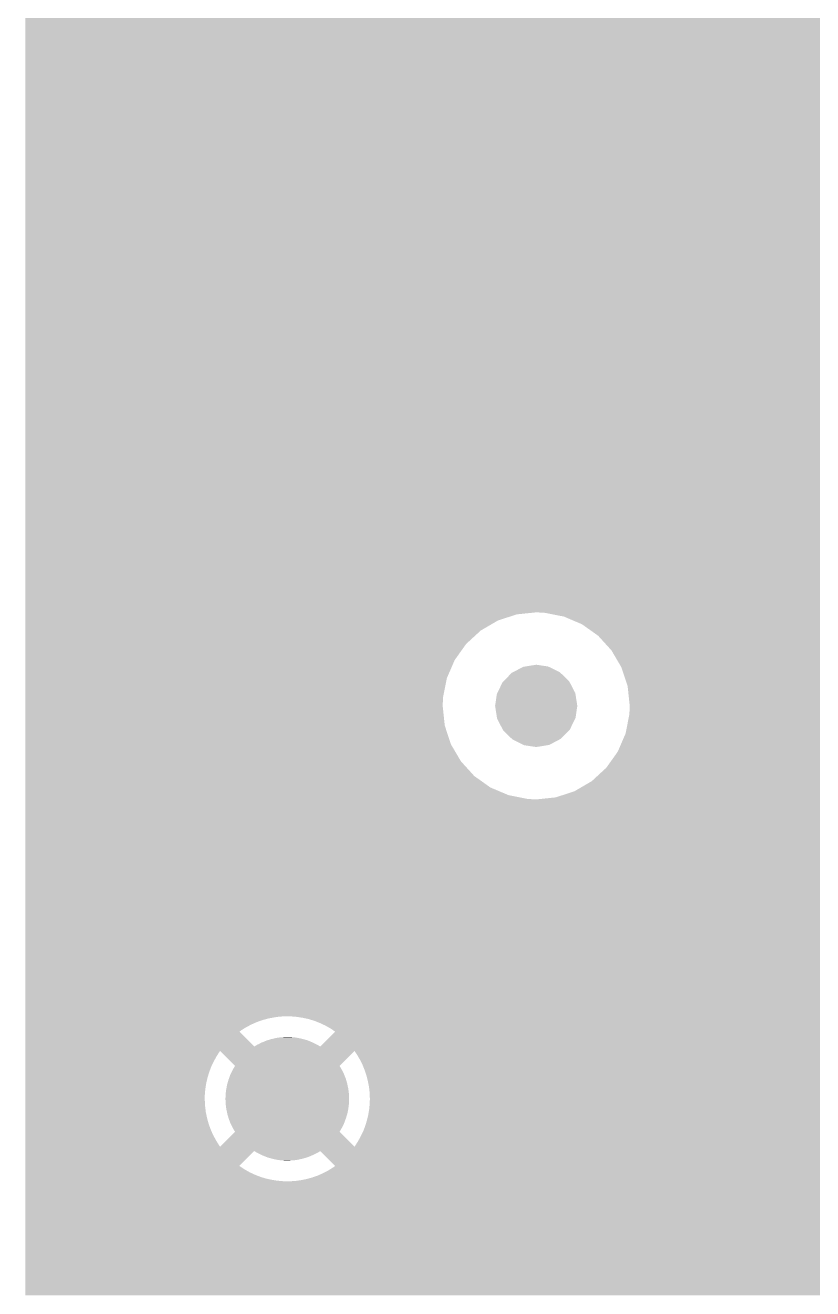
# Model space of a CAD drawing. Extents: x 295 to 953, y 10 to 290.
# Drawn here: x 648.55 to 656.18, y 228.18 to 240.43 of the extents above; entities that cross this region are included whole.
import ezdxf

# ---------------------------------------------------------------- set-up
doc = ezdxf.new("R2010")
doc.units = 0
doc.header["$LTSCALE"] = 5
doc.header["$MEASUREMENT"] = 0
doc.layers.add('FROMC1', color=7, linetype='CONTINUOUS')

msp = doc.modelspace()

# ---------------------------------------------------------------- linework, layer by layer
at = {"layer": 'FROMC1'}
for points in [[(648.55, 234.737), (648.55, 243.718), (657.821, 234.737), (657.821, 243.718)], [(648.55, 234.717), (648.55, 234.737), (653.312, 234.717), (653.503, 234.737)], [(653.582, 234.733), (653.503, 234.737), (657.821, 234.733), (657.821, 234.737)], [(653.771, 234.696), (653.582, 234.733), (657.821, 234.696), (657.821, 234.733)], [(648.55, 234.657), (648.55, 234.717), (653.13, 234.657), (653.312, 234.717)], [(648.55, 234.56), (648.55, 234.657), (652.964, 234.56), (653.13, 234.657)], [(653.947, 234.621), (653.771, 234.696), (657.821, 234.621), (657.821, 234.696)], [(654.103, 234.51), (653.947, 234.621), (657.821, 234.51), (657.821, 234.621)], [(648.55, 234.43), (648.55, 234.56), (652.823, 234.43), (652.964, 234.56)], [(654.232, 234.368), (654.103, 234.51), (657.821, 234.368), (657.821, 234.51)], [(648.55, 234.274), (648.55, 234.43), (652.712, 234.274), (652.823, 234.43)], [(654.329, 234.203), (654.232, 234.368), (657.821, 234.203), (657.821, 234.368)], [(648.55, 234.098), (648.55, 234.274), (652.636, 234.098), (652.712, 234.274)], [(653.185, 234.068), (653.265, 234.15), (653.823, 234.068), (653.738, 234.15)], [(653.265, 234.15), (653.277, 234.156), (653.738, 234.15), (653.732, 234.156)], [(653.277, 234.156), (653.377, 234.209), (653.732, 234.156), (653.624, 234.209)], [(653.377, 234.209), (653.397, 234.212), (653.624, 234.209), (653.618, 234.212)], [(653.397, 234.212), (653.503, 234.229), (653.618, 234.212), (653.503, 234.229)], [(654.389, 234.021), (654.329, 234.203), (657.821, 234.021), (657.821, 234.203)], [(648.55, 233.91), (648.55, 234.098), (652.599, 233.91), (652.636, 234.098)], [(653.126, 233.955), (653.176, 234.059), (653.881, 233.955), (653.827, 234.059)], [(653.176, 234.059), (653.185, 234.068), (653.827, 234.059), (653.823, 234.068)], [(654.409, 233.83), (654.389, 234.021), (657.821, 233.83), (657.821, 234.021)], [(648.55, 233.83), (648.55, 233.91), (652.596, 233.83), (652.599, 233.91)], [(653.104, 233.83), (653.121, 233.945), (653.901, 233.83), (653.883, 233.945)], [(653.121, 233.945), (653.126, 233.955), (653.883, 233.945), (653.881, 233.955)], [(648.55, 233.639), (648.55, 233.83), (652.616, 233.639), (652.596, 233.83)], [(653.122, 233.715), (653.104, 233.83), (653.884, 233.715), (653.901, 233.83)], [(654.369, 233.562), (654.406, 233.75), (657.821, 233.562), (657.821, 233.75)], [(654.406, 233.75), (654.409, 233.83), (657.821, 233.75), (657.821, 233.83)], [(648.55, 233.457), (648.55, 233.639), (652.676, 233.457), (652.616, 233.639)], [(653.124, 233.705), (653.122, 233.715), (653.879, 233.705), (653.884, 233.715)], [(653.178, 233.601), (653.124, 233.705), (653.829, 233.601), (653.879, 233.705)], [(653.182, 233.592), (653.178, 233.601), (653.82, 233.592), (653.829, 233.601)], [(653.267, 233.51), (653.182, 233.592), (653.74, 233.51), (653.82, 233.592)], [(653.273, 233.504), (653.267, 233.51), (653.728, 233.504), (653.74, 233.51)], [(653.381, 233.451), (653.273, 233.504), (653.628, 233.451), (653.728, 233.504)], [(654.293, 233.386), (654.369, 233.562), (657.821, 233.386), (657.821, 233.562)], [(648.55, 233.292), (648.55, 233.457), (652.773, 233.292), (652.676, 233.457)], [(653.388, 233.448), (653.381, 233.451), (653.608, 233.448), (653.628, 233.451)], [(653.503, 233.431), (653.388, 233.448), (653.503, 233.431), (653.608, 233.448)], [(654.182, 233.23), (654.293, 233.386), (657.821, 233.23), (657.821, 233.386)], [(648.55, 233.15), (648.55, 233.292), (652.902, 233.15), (652.773, 233.292)], [(648.55, 233.039), (648.55, 233.15), (653.058, 233.039), (652.902, 233.15)], [(654.041, 233.1), (654.182, 233.23), (657.821, 233.1), (657.821, 233.23)], [(648.55, 232.964), (648.55, 233.039), (653.235, 232.964), (653.058, 233.039)], [(653.875, 233.003), (654.041, 233.1), (657.821, 233.003), (657.821, 233.1)], [(648.55, 232.927), (648.55, 232.964), (653.423, 232.927), (653.235, 232.964)], [(648.55, 232.923), (648.55, 232.927), (653.503, 232.923), (653.423, 232.927)], [(648.55, 230.82), (648.55, 232.923), (657.821, 230.82), (657.821, 232.923)], [(653.503, 232.923), (653.693, 232.943), (657.821, 232.923), (657.821, 232.943)], [(653.693, 232.943), (653.875, 233.003), (657.821, 232.943), (657.821, 233.003)], [(648.55, 230.817), (648.55, 230.82), (651.015, 230.817), (651.072, 230.82)], [(648.55, 230.809), (648.55, 230.817), (650.959, 230.809), (651.015, 230.817)], [(648.55, 230.798), (648.55, 230.809), (650.903, 230.798), (650.959, 230.809)], [(651.129, 230.819), (651.072, 230.82), (657.821, 230.819), (657.821, 230.82)], [(651.186, 230.814), (651.129, 230.819), (657.821, 230.814), (657.821, 230.819)], [(651.242, 230.805), (651.186, 230.814), (657.821, 230.805), (657.821, 230.814)], [(648.55, 230.783), (648.55, 230.798), (650.848, 230.783), (650.903, 230.798)], [(648.55, 230.764), (648.55, 230.783), (650.794, 230.764), (650.848, 230.783)], [(648.55, 230.741), (648.55, 230.764), (650.742, 230.741), (650.794, 230.764)], [(648.55, 230.714), (648.55, 230.741), (650.691, 230.714), (650.742, 230.741)], [(648.55, 230.684), (648.55, 230.714), (650.643, 230.684), (650.691, 230.714)], [(651.298, 230.793), (651.242, 230.805), (657.821, 230.793), (657.821, 230.805)], [(651.352, 230.776), (651.298, 230.793), (657.821, 230.776), (657.821, 230.793)], [(651.405, 230.755), (651.352, 230.776), (657.821, 230.755), (657.821, 230.776)], [(651.457, 230.731), (651.405, 230.755), (657.821, 230.731), (657.821, 230.755)], [(651.507, 230.703), (651.457, 230.731), (657.821, 230.703), (657.821, 230.731)], [(651.554, 230.671), (651.507, 230.703), (657.821, 230.671), (657.821, 230.703)], [(648.55, 230.671), (648.55, 230.684), (650.625, 230.671), (650.643, 230.684)], [(648.55, 230.527), (648.55, 230.671), (650.769, 230.527), (650.625, 230.671)], [(650.813, 230.551), (650.842, 230.566), (651.367, 230.551), (651.336, 230.566)], [(650.842, 230.566), (650.858, 230.572), (651.336, 230.566), (651.322, 230.572)], [(650.858, 230.572), (650.888, 230.585), (651.322, 230.572), (651.29, 230.585)], [(650.888, 230.585), (650.905, 230.59), (651.29, 230.585), (651.276, 230.59)], [(650.905, 230.59), (650.935, 230.599), (651.276, 230.59), (651.242, 230.599)], [(650.935, 230.599), (650.953, 230.603), (651.242, 230.599), (651.228, 230.603)], [(650.953, 230.603), (650.983, 230.61), (651.228, 230.603), (651.193, 230.61)], [(650.983, 230.61), (651.002, 230.613), (651.193, 230.61), (651.18, 230.613)], [(651.002, 230.613), (651.032, 230.617), (651.18, 230.613), (651.143, 230.617)], [(651.032, 230.617), (651.056, 230.618), (651.143, 230.617), (651.131, 230.618)], [(651.056, 230.618), (651.082, 230.619), (651.131, 230.618), (651.082, 230.619)], [(651.41, 230.527), (651.554, 230.671), (657.821, 230.527), (657.821, 230.671)], [(648.55, 230.485), (648.55, 230.527), (657.821, 230.485), (657.821, 230.527)], [(648.55, 230.527), (648.55, 230.527), (650.77, 230.527), (650.769, 230.527)], [(648.55, 230.437), (648.55, 230.485), (650.407, 230.437), (650.438, 230.485)], [(650.583, 230.34), (650.438, 230.485), (651.596, 230.34), (651.741, 230.485)], [(650.77, 230.527), (650.798, 230.544), (651.41, 230.527), (651.38, 230.544)], [(650.798, 230.544), (650.813, 230.551), (651.38, 230.544), (651.367, 230.551)], [(651.763, 230.452), (651.741, 230.485), (657.821, 230.452), (657.821, 230.485)], [(651.792, 230.403), (651.763, 230.452), (657.821, 230.403), (657.821, 230.452)], [(648.55, 230.387), (648.55, 230.437), (650.379, 230.387), (650.407, 230.437)], [(648.55, 230.336), (648.55, 230.387), (650.354, 230.336), (650.379, 230.387)], [(648.55, 230.283), (648.55, 230.336), (650.334, 230.283), (650.354, 230.336)], [(650.562, 230.304), (650.583, 230.34), (651.617, 230.304), (651.596, 230.34)], [(651.818, 230.352), (651.792, 230.403), (657.821, 230.352), (657.821, 230.403)], [(651.839, 230.299), (651.818, 230.352), (657.821, 230.299), (657.821, 230.352)], [(648.55, 230.228), (648.55, 230.283), (650.317, 230.228), (650.334, 230.283)], [(648.55, 230.173), (648.55, 230.228), (650.304, 230.173), (650.317, 230.228)], [(650.509, 230.167), (650.52, 230.206), (651.671, 230.167), (651.659, 230.206)], [(650.52, 230.206), (650.523, 230.214), (651.659, 230.206), (651.657, 230.214)], [(650.523, 230.214), (650.537, 230.253), (651.657, 230.214), (651.642, 230.253)], [(650.537, 230.253), (650.541, 230.26), (651.642, 230.253), (651.639, 230.26)], [(650.541, 230.26), (650.558, 230.297), (651.639, 230.26), (651.621, 230.297)], [(650.558, 230.297), (650.562, 230.304), (651.621, 230.297), (651.617, 230.304)], [(651.857, 230.245), (651.839, 230.299), (657.821, 230.245), (657.821, 230.299)], [(651.871, 230.19), (651.857, 230.245), (657.821, 230.19), (657.821, 230.245)], [(648.55, 230.116), (648.55, 230.173), (650.295, 230.116), (650.304, 230.173)], [(648.55, 230.059), (648.55, 230.116), (650.29, 230.059), (650.295, 230.116)], [(650.492, 230.069), (650.497, 230.11), (651.687, 230.069), (651.682, 230.11)], [(650.497, 230.11), (650.499, 230.118), (651.682, 230.11), (651.681, 230.118)], [(650.499, 230.118), (650.506, 230.159), (651.681, 230.118), (651.672, 230.159)], [(650.506, 230.159), (650.509, 230.167), (651.672, 230.159), (651.671, 230.167)], [(651.882, 230.134), (651.871, 230.19), (657.821, 230.134), (657.821, 230.19)], [(651.888, 230.077), (651.882, 230.134), (657.821, 230.077), (657.821, 230.134)], [(651.89, 230.02), (651.888, 230.077), (657.821, 230.02), (657.821, 230.077)], [(648.55, 230.002), (648.55, 230.059), (650.29, 230.002), (650.29, 230.059)], [(648.55, 229.946), (648.55, 230.002), (650.293, 229.946), (650.29, 230.002)], [(650.49, 230.02), (650.492, 230.061), (651.689, 230.02), (651.687, 230.061)], [(650.492, 229.979), (650.49, 230.02), (651.688, 229.979), (651.689, 230.02)], [(650.492, 230.061), (650.492, 230.069), (651.687, 230.061), (651.687, 230.069)], [(650.492, 229.971), (650.492, 229.979), (651.687, 229.971), (651.688, 229.979)], [(650.497, 229.93), (650.492, 229.971), (651.682, 229.93), (651.687, 229.971)], [(651.884, 229.924), (651.889, 229.981), (657.821, 229.924), (657.821, 229.981)], [(651.889, 229.981), (651.89, 230.02), (657.821, 229.981), (657.821, 230.02)], [(648.55, 229.889), (648.55, 229.946), (650.3, 229.889), (650.293, 229.946)], [(648.55, 229.833), (648.55, 229.889), (650.312, 229.833), (650.3, 229.889)], [(648.55, 229.778), (648.55, 229.833), (650.327, 229.778), (650.312, 229.833)], [(650.498, 229.922), (650.497, 229.93), (651.681, 229.922), (651.682, 229.93)], [(650.507, 229.881), (650.498, 229.922), (651.673, 229.881), (651.681, 229.922)], [(650.508, 229.873), (650.507, 229.881), (651.671, 229.873), (651.673, 229.881)], [(650.52, 229.834), (650.508, 229.873), (651.659, 229.834), (651.671, 229.873)], [(650.522, 229.826), (650.52, 229.834), (651.656, 229.826), (651.659, 229.834)], [(651.862, 229.812), (651.875, 229.867), (657.821, 229.812), (657.821, 229.867)], [(651.875, 229.867), (651.884, 229.924), (657.821, 229.867), (657.821, 229.924)], [(648.55, 229.725), (648.55, 229.778), (650.346, 229.725), (650.327, 229.778)], [(648.55, 229.672), (648.55, 229.725), (650.369, 229.672), (650.346, 229.725)], [(650.537, 229.787), (650.522, 229.826), (651.642, 229.787), (651.656, 229.826)], [(650.54, 229.78), (650.537, 229.787), (651.639, 229.78), (651.642, 229.787)], [(650.558, 229.743), (650.54, 229.78), (651.621, 229.743), (651.639, 229.78)], [(650.562, 229.736), (650.558, 229.743), (651.617, 229.736), (651.621, 229.743)], [(650.583, 229.7), (650.562, 229.736), (651.596, 229.7), (651.617, 229.736)], [(651.825, 229.704), (651.845, 229.757), (657.821, 229.704), (657.821, 229.757)], [(651.845, 229.757), (651.862, 229.812), (657.821, 229.757), (657.821, 229.812)], [(648.55, 229.622), (648.55, 229.672), (650.396, 229.622), (650.369, 229.672)], [(648.55, 229.573), (648.55, 229.622), (650.426, 229.573), (650.396, 229.622)], [(650.438, 229.555), (650.583, 229.7), (651.741, 229.555), (651.596, 229.7)], [(651.741, 229.555), (651.772, 229.603), (657.821, 229.555), (657.821, 229.603)], [(651.772, 229.603), (651.8, 229.653), (657.821, 229.603), (657.821, 229.653)], [(651.8, 229.653), (651.825, 229.704), (657.821, 229.653), (657.821, 229.704)], [(648.55, 229.555), (648.55, 229.573), (650.438, 229.555), (650.426, 229.573)], [(648.55, 229.513), (648.55, 229.555), (657.821, 229.513), (657.821, 229.555)], [(648.55, 229.369), (648.55, 229.513), (650.625, 229.369), (650.769, 229.513)], [(648.55, 229.513), (648.55, 229.513), (650.769, 229.513), (650.77, 229.513)], [(650.799, 229.496), (650.77, 229.513), (651.381, 229.496), (651.41, 229.513)], [(650.812, 229.489), (650.799, 229.496), (651.366, 229.489), (651.381, 229.496)], [(650.843, 229.474), (650.812, 229.489), (651.337, 229.474), (651.366, 229.489)], [(650.857, 229.468), (650.843, 229.474), (651.321, 229.468), (651.337, 229.474)], [(650.889, 229.455), (650.857, 229.468), (651.291, 229.455), (651.321, 229.468)], [(651.554, 229.369), (651.41, 229.513), (657.821, 229.369), (657.821, 229.513)], [(648.55, 229.337), (648.55, 229.369), (650.673, 229.337), (650.625, 229.369)], [(648.55, 229.309), (648.55, 229.337), (650.722, 229.309), (650.673, 229.337)], [(650.903, 229.45), (650.889, 229.455), (651.274, 229.45), (651.291, 229.455)], [(650.937, 229.441), (650.903, 229.45), (651.244, 229.441), (651.274, 229.45)], [(650.951, 229.437), (650.937, 229.441), (651.226, 229.437), (651.244, 229.441)], [(650.986, 229.43), (650.951, 229.437), (651.196, 229.43), (651.226, 229.437)], [(650.999, 229.427), (650.986, 229.43), (651.177, 229.427), (651.196, 229.43)], [(651.036, 229.423), (650.999, 229.427), (651.147, 229.423), (651.177, 229.427)], [(651.048, 229.422), (651.036, 229.423), (651.123, 229.422), (651.147, 229.423)], [(651.097, 229.421), (651.048, 229.422), (651.097, 229.421), (651.123, 229.422)], [(651.488, 229.326), (651.536, 229.356), (657.821, 229.326), (657.821, 229.356)], [(651.536, 229.356), (651.554, 229.369), (657.821, 229.356), (657.821, 229.369)], [(648.55, 229.285), (648.55, 229.309), (650.774, 229.285), (650.722, 229.309)], [(648.55, 229.264), (648.55, 229.285), (650.827, 229.264), (650.774, 229.285)], [(648.55, 229.247), (648.55, 229.264), (650.881, 229.247), (650.827, 229.264)], [(648.55, 229.235), (648.55, 229.247), (650.937, 229.235), (650.881, 229.247)], [(648.55, 229.226), (648.55, 229.235), (650.993, 229.226), (650.937, 229.235)], [(648.55, 229.221), (648.55, 229.226), (651.05, 229.221), (650.993, 229.226)], [(648.55, 229.22), (648.55, 229.221), (651.107, 229.22), (651.05, 229.221)], [(648.55, 228.115), (648.55, 229.22), (657.821, 228.115), (657.821, 229.22)], [(651.107, 229.22), (651.164, 229.223), (657.821, 229.22), (657.821, 229.223)], [(651.164, 229.223), (651.221, 229.231), (657.821, 229.223), (657.821, 229.231)], [(651.221, 229.231), (651.276, 229.242), (657.821, 229.231), (657.821, 229.242)], [(651.276, 229.242), (651.331, 229.257), (657.821, 229.242), (657.821, 229.257)], [(651.331, 229.257), (651.385, 229.276), (657.821, 229.257), (657.821, 229.276)], [(651.385, 229.276), (651.437, 229.299), (657.821, 229.276), (657.821, 229.299)], [(651.437, 229.299), (651.488, 229.326), (657.821, 229.299), (657.821, 229.326)]]:
    msp.add_solid(points, dxfattribs=at)

doc.saveas('drawing.dxf')
